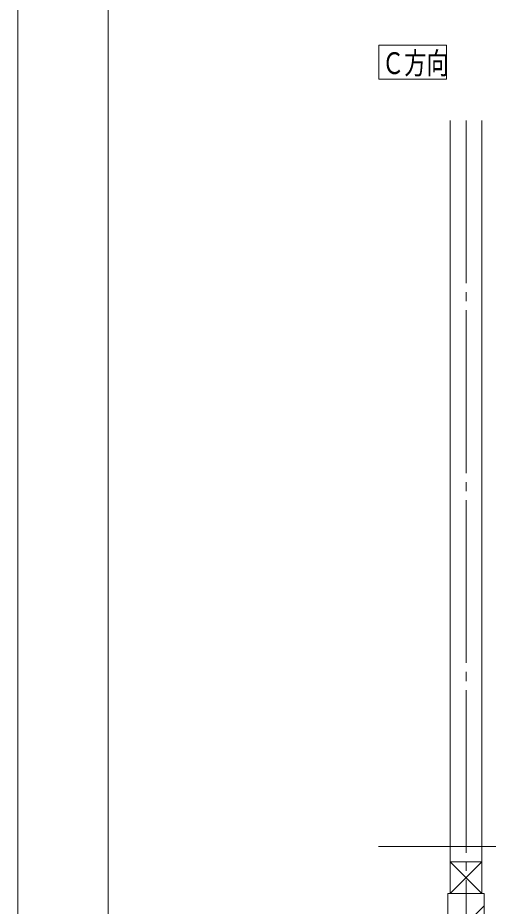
# Model space of a CAD drawing. Units: millimetres on the paper. Extents: x -305 to 305, y -152 to 152.
# Drawn here: x -301 to -249, y -96.9 to 1.3 of the extents above; entities that cross this region are included whole.
import ezdxf
from ezdxf.enums import TextEntityAlignment as Align

# ---------------------------------------------------------------- set-up
doc = ezdxf.new("R2010")
doc.units = ezdxf.units.MM
doc.linetypes.add('LONG_CHAIN', pattern=[21, 18, -1, 1, -1])
doc.linetypes.add('LONG_DOUBLE_CHAIN', pattern=[21.8, 18, -1, 0.6, -0.6, 0.6, -1])
for name, color, linetype, lineweight in [('0-1_VIEW0001', 7, 'Continuous', 9), ('0-4_図面枠', 3, 'Continuous', 9), ('0-5_DEFPOINTS', 7, 'Continuous', 9)]:
    doc.layers.add(name, color=color, linetype=linetype, lineweight=lineweight)
doc.styles.add('ＭＳ ゴシック', font='')
doc.styles.get('ＭＳ ゴシック').set_extended_font_data('MS Gothic')

msp = doc.modelspace()

# ---------------------------------------------------------------- linework, layer by layer
at = {"layer": '0-1_VIEW0001'}
for p, q in [((-261.077, -5.461), (-261.077, -1.711)), ((-261.077, -1.711), (-253.577, -1.711)), ((-253.577, -5.461), (-253.577, -1.711)), ((-261.077, -5.461), (-253.577, -5.461)), ((-253.175, -10.018), (-253.175, -95.518)), ((-249.675, -10.018), (-249.675, -95.518)), ((-253.175, -92.018), (-249.675, -95.518)), ((-249.675, -92.018), (-253.175, -95.518)), ((-249.675, -92.018), (-253.174, -92.018)), ((-249.425, -95.518), (-253.425, -95.518)), ((-253.425, -95.518), (-253.425, -105.851)), ((-249.425, -95.518), (-249.425, -105.851)), ((-253.425, -100.888), (-249.425, -96.888))]:
    msp.add_line(p, q, dxfattribs=at)
at = {"layer": '0-1_VIEW0001', "linetype": 'LONG_CHAIN'}
msp.add_line((-251.425, -10.018), (-251.425, -105.851), dxfattribs=at)
at = {"layer": '0-1_VIEW0001', "linetype": 'LONG_DOUBLE_CHAIN'}
msp.add_line((-181.091, -90.318), (-261.091, -90.318), dxfattribs=at)
at = {"layer": '0-4_図面枠'}
msp.add_lwpolyline([(-291.017, -138.498), (108.983, -138.498), (108.983, 138.502), (-291.017, 138.502)], close=True, dxfattribs=at)
at = {"layer": '0-5_DEFPOINTS'}
msp.add_line((-301.017, -148.498), (-301.017, 148.502), dxfattribs=at)

# ---------------------------------------------------------------- texts
at = {"layer": '0-1_VIEW0001', "style": 'ＭＳ ゴシック', "width": 0.75}
msp.add_text('Ｃ方向', height=2.405, dxfattribs=at).set_placement((-260.72, -5.61), align=Align.BOTTOM_LEFT)

doc.saveas('drawing.dxf')
